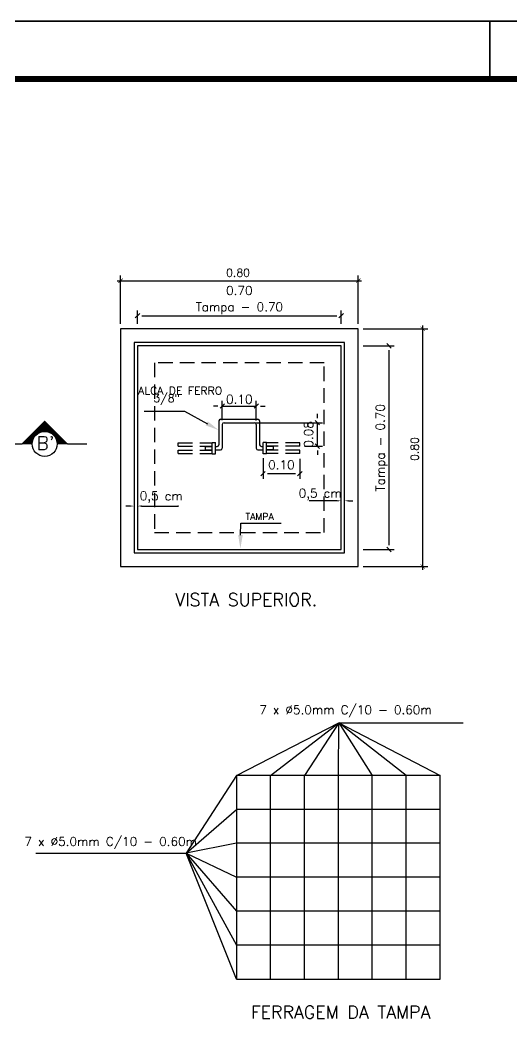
# Model space of a CAD drawing. Header units: millimetres. Extents: x 2993 to 6523, y 1057 to 2221.
# Drawn here: x 3050.78 to 3059.3, y 1098.93 to 1116.58 of the extents above; entities that cross this region are included whole.
import ezdxf
from ezdxf.enums import TextEntityAlignment as Align

# ---------------------------------------------------------------- set-up
doc = ezdxf.new("R2010")
doc.units = ezdxf.units.MM
doc.linetypes.add('CENTER2', pattern=[28.575, 19.05, -3.175, 3.175, -3.175])
doc.linetypes.add('HIDDEN', pattern=[0.375, 0.25, -0.125])
for name, color, linetype in [('A-LAYOUT', 7, 'Continuous'), ('DETALLHES_CAIXAS', 6, 'Continuous'), ("LINHA - PROJETU'S", 1, 'Continuous'), ("PRANCHA - PROJETU'S", 7, 'Continuous'), ('TXT_1', 2, 'Continuous'), ('TXT_2', 6, 'Continuous')]:
    doc.layers.add(name, color=color, linetype=linetype)
doc.styles.add('ADITIVOCAD', font='ROMANS.shx')
doc.styles.add('ROMANS', font='romans')

# ---------------------------------------------------------------- blocks, each defined once
blk = doc.blocks.new('ADFSGASDFG')
at = {"layer": "PRANCHA - PROJETU'S", "color": 1}
for p, q in [((360.678, 107.346), (276.578, 107.346)), ((276.578, 47.946), (360.678, 47.946))]:
    blk.add_line(p, q, dxfattribs=at)
at = {"layer": "PRANCHA - PROJETU'S", "color": 4, "const_width": 0.1}
blk.add_lwpolyline([(279.078, 106.346), (359.678, 106.346), (359.678, 48.946), (279.078, 48.946)], close=True, dxfattribs=at)
blk = doc.blocks.new('*X134')
at = {"color": 0}
for p, q in [((101.59, 65.457), (101.923, 65.79)), ((101.608, 65.457), (101.932, 65.781)), ((101.626, 65.457), (101.941, 65.772)), ((101.643, 65.457), (101.95, 65.763)), ((101.661, 65.457), (101.958, 65.755)), ((101.878, 65.636), (101.822, 65.692)), ((101.892, 65.639), (101.831, 65.701)), ((101.908, 65.641), (101.84, 65.709)), ((101.847, 65.626), (101.967, 65.746)), ((101.925, 65.641), (101.848, 65.718)), ((101.944, 65.64), (101.857, 65.727)), ((101.966, 65.636), (101.866, 65.736)), ((101.874, 65.635), (101.976, 65.737)), ((101.993, 65.627), (101.875, 65.745)), ((102.035, 65.602), (101.884, 65.754)), ((102.198, 65.457), (101.893, 65.762)), ((101.897, 65.64), (101.985, 65.728)), ((102.216, 65.457), (101.901, 65.771)), ((102.233, 65.457), (101.91, 65.78)), ((101.916, 65.641), (101.994, 65.719)), ((102.251, 65.457), (101.919, 65.789)), ((101.933, 65.641), (102.003, 65.71)), ((101.949, 65.639), (102.011, 65.702)), ((101.964, 65.636), (102.02, 65.693)), ((101.978, 65.633), (102.029, 65.684)), ((101.738, 65.475), (101.672, 65.541)), ((101.74, 65.49), (101.68, 65.55)), ((101.744, 65.505), (101.689, 65.559)), ((101.748, 65.518), (101.698, 65.568)), ((101.753, 65.531), (101.707, 65.577)), ((101.759, 65.543), (101.716, 65.586)), ((101.765, 65.554), (101.725, 65.594)), ((101.772, 65.565), (101.733, 65.603)), ((101.78, 65.575), (101.742, 65.612)), ((101.788, 65.584), (101.751, 65.621)), ((101.797, 65.593), (101.76, 65.63)), ((101.807, 65.601), (101.769, 65.639)), ((101.817, 65.609), (101.778, 65.648)), ((101.827, 65.615), (101.787, 65.656)), ((101.839, 65.622), (101.795, 65.665)), ((101.851, 65.627), (101.804, 65.674)), ((101.864, 65.632), (101.813, 65.683)), ((101.991, 65.628), (102.038, 65.675)), ((102.003, 65.622), (102.047, 65.666)), ((102.015, 65.616), (102.056, 65.657)), ((102.025, 65.609), (102.065, 65.649)), ((102.036, 65.602), (102.073, 65.64)), ((102.045, 65.594), (102.082, 65.631)), ((102.054, 65.585), (102.091, 65.622)), ((102.062, 65.576), (102.1, 65.613)), ((102.18, 65.457), (102.067, 65.571)), ((102.07, 65.566), (102.109, 65.604)), ((102.077, 65.555), (102.118, 65.595)), ((102.084, 65.544), (102.126, 65.587)), ((102.09, 65.532), (102.135, 65.578)), ((102.095, 65.52), (102.144, 65.569)), ((102.099, 65.506), (102.153, 65.56)), ((102.102, 65.492), (102.162, 65.551)), ((102.105, 65.477), (102.171, 65.542)), ((102.106, 65.46), (102.179, 65.534)), ((101.597, 65.457), (101.592, 65.462)), ((101.615, 65.457), (101.601, 65.471)), ((101.632, 65.457), (101.61, 65.48)), ((101.65, 65.457), (101.619, 65.488)), ((101.668, 65.457), (101.627, 65.497)), ((101.685, 65.457), (101.636, 65.506)), ((101.703, 65.457), (101.645, 65.515)), ((101.721, 65.457), (101.654, 65.524)), ((101.737, 65.458), (101.663, 65.533)), ((101.679, 65.457), (101.753, 65.531)), ((101.696, 65.457), (101.744, 65.504)), ((101.714, 65.457), (101.739, 65.482)), ((101.732, 65.457), (101.737, 65.463)), ((102.163, 65.457), (102.092, 65.528)), ((102.145, 65.457), (102.1, 65.502)), ((102.127, 65.457), (102.104, 65.48)), ((102.109, 65.457), (102.106, 65.461)), ((102.121, 65.457), (102.188, 65.525)), ((102.138, 65.457), (102.197, 65.516)), ((102.156, 65.457), (102.206, 65.507)), ((102.174, 65.457), (102.215, 65.498)), ((102.191, 65.457), (102.224, 65.489)), ((102.209, 65.457), (102.232, 65.481)), ((102.227, 65.457), (102.241, 65.472)), ((102.244, 65.457), (102.25, 65.463))]:
    blk.add_line(p, q, dxfattribs=at)

msp = doc.modelspace()

# ---------------------------------------------------------------- linework, layer by layer
at = {"layer": 'A-LAYOUT', "linetype": 'ByBlock'}
for p, q in [((3052.518, 1111.319), (3052.518, 1112.153)), ((3056.636, 1111.319), (3056.636, 1112.153)), ((3052.459, 1112.065), (3056.694, 1112.065)), ((3052.851, 1111.497), (3052.774, 1111.42)), ((3052.812, 1111.319), (3052.812, 1111.547)), ((3052.889, 1111.459), (3056.265, 1111.459)), ((3056.303, 1111.42), (3056.38, 1111.497)), ((3056.341, 1111.319), (3056.341, 1111.547)), ((3056.724, 1111.231), (3057.842, 1111.231)), ((3057.754, 1107.055), (3057.754, 1111.29)), ((3056.724, 1110.937), (3057.26, 1110.937)), ((3057.21, 1110.898), (3057.133, 1110.975)), ((3057.171, 1107.484), (3057.171, 1110.86)), ((3054.281, 1109.649), (3054.281, 1109.982)), ((3054.87, 1109.642), (3054.87, 1109.982)), ((3054.205, 1109.894), (3054.129, 1109.894)), ((3054.243, 1109.855), (3054.32, 1109.932)), ((3054.281, 1109.894), (3054.87, 1109.894)), ((3054.908, 1109.932), (3054.831, 1109.855)), ((3054.946, 1109.894), (3055.023, 1109.894)), ((3055.892, 1109.643), (3055.968, 1109.567)), ((3055.93, 1109.682), (3055.93, 1109.758)), ((3054.865, 1109.605), (3056.018, 1109.605)), ((3055.93, 1109.199), (3055.93, 1109.605)), ((3055.708, 1109.199), (3056.018, 1109.199)), ((3055.968, 1109.161), (3055.892, 1109.238)), ((3055.93, 1109.123), (3055.93, 1109.046)), ((3054.987, 1108.989), (3054.987, 1108.635)), ((3055.625, 1108.982), (3055.625, 1108.635)), ((3055.025, 1108.761), (3054.949, 1108.685)), ((3055.587, 1108.685), (3055.663, 1108.761)), ((3055.064, 1108.723), (3055.548, 1108.723)), ((3056.199, 1108.252), (3055.787, 1108.252)), ((3056.269, 1108.252), (3056.199, 1108.252)), ((3056.471, 1108.252), (3056.541, 1108.252)), ((3052.682, 1108.161), (3052.611, 1108.161)), ((3052.883, 1108.161), (3053.523, 1108.161)), ((3053.523, 1108.161), (3053.509, 1108.161)), ((3056.724, 1107.408), (3057.26, 1107.408)), ((3057.133, 1107.446), (3057.21, 1107.369)), ((3056.724, 1107.114), (3057.842, 1107.114))]:
    msp.add_line(p, q, dxfattribs=at)
at = {"layer": 'A-LAYOUT'}
for p, q in [((3052.518, 1111.231), (3052.518, 1107.114)), ((3056.636, 1111.231), (3052.518, 1111.231)), ((3056.636, 1107.114), (3056.636, 1111.231)), ((3052.754, 1110.996), (3052.754, 1107.349)), ((3056.4, 1110.996), (3052.754, 1110.996)), ((3056.4, 1107.349), (3056.4, 1110.996)), ((3053.632, 1109.797), (3052.929, 1109.797)), ((3054.033, 1109.582), (3053.632, 1109.797)), ((3054.223, 1109.635), (3054.223, 1109.223)), ((3054.252, 1109.664), (3054.899, 1109.664)), ((3054.928, 1109.635), (3054.928, 1109.223)), ((3054.281, 1109.576), (3054.281, 1109.164)), ((3054.311, 1109.605), (3054.84, 1109.605)), ((3054.87, 1109.576), (3054.87, 1109.164)), ((3053.987, 1109.193), (3053.987, 1109.135)), ((3053.987, 1109.193), (3054.105, 1109.193)), ((3053.987, 1109.135), (3054.105, 1109.135)), ((3054.105, 1109.264), (3054.164, 1109.264)), ((3054.105, 1109.064), (3054.105, 1109.264)), ((3054.164, 1109.064), (3054.164, 1109.264)), ((3054.164, 1109.193), (3054.193, 1109.193)), ((3054.164, 1109.135), (3054.252, 1109.135)), ((3054.899, 1109.135), (3054.987, 1109.135)), ((3054.958, 1109.193), (3054.987, 1109.193)), ((3055.046, 1109.264), (3054.987, 1109.264)), ((3054.987, 1109.064), (3054.987, 1109.264)), ((3055.046, 1109.064), (3055.046, 1109.264)), ((3055.164, 1109.193), (3055.046, 1109.193)), ((3055.164, 1109.135), (3055.046, 1109.135)), ((3055.164, 1109.193), (3055.164, 1109.135)), ((3054.105, 1109.064), (3054.164, 1109.064)), ((3055.046, 1109.064), (3054.987, 1109.064)), ((3054.597, 1107.658), (3054.6, 1107.862)), ((3054.6, 1107.862), (3055.303, 1107.862)), ((3052.754, 1107.349), (3056.4, 1107.349)), ((3052.518, 1107.114), (3056.636, 1107.114)), ((3054.528, 1103.494), (3056.298, 1104.408)), ((3055.116, 1103.494), (3056.298, 1104.408)), ((3056.298, 1104.408), (3055.705, 1103.494)), ((3056.293, 1103.494), (3056.298, 1104.408)), ((3056.298, 1104.408), (3058.455, 1104.408)), ((3056.298, 1104.408), (3058.057, 1103.494)), ((3057.469, 1103.494), (3056.298, 1104.408)), ((3056.298, 1104.408), (3056.881, 1103.494)), ((3054.528, 1103.494), (3053.657, 1102.149)), ((3053.657, 1102.149), (3054.528, 1102.906)), ((3054.528, 1102.318), (3053.657, 1102.149)), ((3051.05, 1102.149), (3053.657, 1102.149)), ((3053.657, 1102.149), (3054.528, 1100.553)), ((3053.657, 1102.149), (3054.528, 1101.142)), ((3054.528, 1099.965), (3053.657, 1102.149)), ((3053.657, 1102.149), (3054.528, 1101.73))]:
    msp.add_line(p, q, dxfattribs=at)
at = {"layer": 'A-LAYOUT', "linetype": 'HIDDEN'}
for p, q in [((3053.106, 1110.643), (3053.106, 1107.702)), ((3056.047, 1110.643), (3053.106, 1110.643)), ((3056.047, 1107.702), (3056.047, 1110.643)), ((3053.516, 1109.199), (3053.516, 1109.258)), ((3053.516, 1109.258), (3054.105, 1109.258)), ((3053.516, 1109.199), (3054.105, 1109.199)), ((3053.516, 1109.07), (3053.516, 1109.129)), ((3053.516, 1109.129), (3054.105, 1109.129)), ((3055.625, 1109.258), (3055.046, 1109.258)), ((3055.625, 1109.199), (3055.046, 1109.199)), ((3055.625, 1109.129), (3055.046, 1109.129)), ((3055.625, 1109.199), (3055.625, 1109.258)), ((3055.625, 1109.07), (3055.625, 1109.129)), ((3053.516, 1109.07), (3054.105, 1109.07)), ((3055.625, 1109.07), (3055.046, 1109.07)), ((3053.106, 1107.702), (3056.047, 1107.702))]:
    msp.add_line(p, q, dxfattribs=at)
at = {"layer": 'A-LAYOUT', "linetype": 'ByBlock', "const_width": 0.0115}
for points in [[(3052.557, 1112.103), (3052.48, 1112.027)], [(3056.597, 1112.027), (3056.674, 1112.103)], [(3057.792, 1111.193), (3057.716, 1111.269)], [(3057.716, 1107.152), (3057.792, 1107.075)]]:
    msp.add_lwpolyline(points, dxfattribs=at)
at = {"layer": 'A-LAYOUT'}
for centre, start, end in [((3054.252, 1109.635), 90, 180), ((3054.899, 1109.635), 360, 90), ((3054.311, 1109.576), 90, 180), ((3054.84, 1109.576), 0, 90), ((3054.193, 1109.223), 270, 0), ((3054.252, 1109.164), 270, 0), ((3054.899, 1109.164), 180, 270), ((3054.958, 1109.223), 180, 270)]:
    msp.add_arc(centre, 0.0294, start, end, dxfattribs=at)
for points in [[(3054.031, 1109.628), (3053.992, 1109.559), (3054.216, 1109.478)], [(3054.636, 1107.658), (3054.557, 1107.658), (3054.594, 1107.423)]]:
    msp.add_solid(points, dxfattribs=at)
at = {"layer": 'A-LAYOUT', "linetype": 'ByBlock'}
for points in [[(3056.271, 1108.264), (3056.271, 1108.24), (3056.341, 1108.252)], [(3056.471, 1108.264), (3056.471, 1108.24), (3056.4, 1108.252)], [(3052.682, 1108.173), (3052.682, 1108.15), (3052.752, 1108.161)], [(3052.883, 1108.173), (3052.883, 1108.15), (3052.812, 1108.161)]]:
    msp.add_solid(points, dxfattribs=at)
at = {"layer": 'DETALLHES_CAIXAS'}
for p, q in [((3052.812, 1110.937), (3052.812, 1107.408)), ((3056.341, 1110.937), (3052.812, 1110.937)), ((3056.341, 1107.408), (3056.341, 1110.937)), ((3052.812, 1107.408), (3056.341, 1107.408)), ((3054.528, 1103.494), (3054.528, 1099.965)), ((3058.057, 1103.494), (3054.528, 1103.494)), ((3055.116, 1099.965), (3055.116, 1103.494)), ((3055.705, 1099.965), (3055.705, 1103.494)), ((3056.293, 1099.965), (3056.293, 1103.494)), ((3056.881, 1099.965), (3056.881, 1103.494)), ((3057.469, 1099.965), (3057.469, 1103.494)), ((3058.057, 1099.965), (3058.057, 1103.494)), ((3058.057, 1102.906), (3054.528, 1102.906)), ((3058.057, 1102.318), (3054.528, 1102.318)), ((3058.057, 1101.73), (3054.528, 1101.73)), ((3058.057, 1101.142), (3054.528, 1101.142)), ((3058.057, 1100.553), (3054.528, 1100.553)), ((3054.528, 1099.965), (3058.057, 1099.965))]:
    msp.add_line(p, q, dxfattribs=at)
at = {"layer": "LINHA - PROJETU'S", "color": 1, "const_width": 0.03}
msp.add_lwpolyline([(3058.917, 1116.56), (3058.917, 1115.56)], dxfattribs=at)
at = {"layer": 'TXT_1'}
for p, q in [((3051.204, 1109.631), (3050.811, 1109.238)), ((3050.987, 1109.238), (3050.811, 1109.238)), ((3051.597, 1109.238), (3051.421, 1109.238))]:
    msp.add_line(p, q, dxfattribs=at)
msp.add_circle((3051.204, 1109.238), 0.217, dxfattribs=at)
at = {"layer": 'TXT_2', "linetype": 'CENTER2'}
for p, q in [((3049.705, 1109.238), (3050.811, 1109.238)), ((3051.597, 1109.238), (3051.932, 1109.238))]:
    msp.add_line(p, q, dxfattribs=at)

# ---------------------------------------------------------------- block references
at = {"layer": "PRANCHA - PROJETU'S", "color": 1}
for p in [(2716.739, 1068.614), (2716.739, 1009.214)]:
    msp.add_blockref('ADFSGASDFG', p, dxfattribs=at)
at = {"layer": 'TXT_1', "xscale": -1.176362552986596, "yscale": 1.176362552987934, "zscale": 1.176362552987666}
msp.add_blockref('*X134', (3171.101, 1032.237), dxfattribs=at)

# ---------------------------------------------------------------- texts
at = {"layer": 'A-LAYOUT', "style": 'ROMANS'}
msp.add_text('0.80', height=0.1376, dxfattribs=at).set_placement((3054.348, 1112.134))
at = {"layer": 'A-LAYOUT', "linetype": 'ByBlock', "style": 'ROMANS'}
for s, height, p in [('0.70', 0.1529, (3054.577, 1111.896)), ('Tampa - 0.70', 0.15293, (3054.577, 1111.611)), ('0.10', 0.1529, (3054.576, 1110.011)), ('0.10', 0.1529, (3055.306, 1108.876))]:
    msp.add_text(s, height=height, dxfattribs=at).set_placement(p, align=Align.MIDDLE_CENTER)
at = {"layer": 'A-LAYOUT', "style": 'ROMANS'}
for s, height, p in [('ALCA DE FERRO ', 0.13763, (3052.824, 1110.16)), (' 3/8"', 0.1376, (3052.994, 1110.031)), ('TAMPA', 0.1176, (3054.682, 1107.979)), ('7 x %%C5.0mm C/10 - 0.60m', 0.15293, (3054.922, 1104.632)), ('7 x %%C5.0mm C/10 - 0.60m', 0.15293, (3050.854, 1102.35))]:
    msp.add_text(s, height=height, dxfattribs=at).set_placement(p, align=Align.MIDDLE_LEFT)
at = {"layer": 'A-LAYOUT', "linetype": 'ByBlock', "style": 'ROMANS'}
for s, height, p in [('Tampa - 0.70', 0.15293, (3057.019, 1109.172)), ('0.08', 0.1529, (3055.777, 1109.402))]:
    msp.add_text(s, height=height, rotation=90, dxfattribs=at).set_placement(p, align=Align.MIDDLE_CENTER)
at = {"layer": 'A-LAYOUT', "style": 'ROMANS'}
msp.add_text('0.80', height=0.1376, rotation=90, dxfattribs=at).set_placement((3057.685, 1108.943))
at = {"layer": 'A-LAYOUT', "linetype": 'ByBlock', "style": 'ROMANS'}
for p in [(3053.224, 1108.314), (3055.978, 1108.361)]:
    msp.add_text('0,5 cm', height=0.1529, dxfattribs=at).set_placement(p, align=Align.MIDDLE)
at = {"layer": 'TXT_1', "style": 'ADITIVOCAD'}
for s, height, p in [("B'", 0.2353, (3051.218, 1109.251)), ('VISTA SUPERIOR.', 0.22057, (3054.697, 1106.539)), ('FERRAGEM DA TAMPA', 0.22057, (3056.332, 1099.393))]:
    msp.add_text(s, height=height, dxfattribs=at).set_placement(p, align=Align.MIDDLE)

doc.saveas('drawing.dxf')
